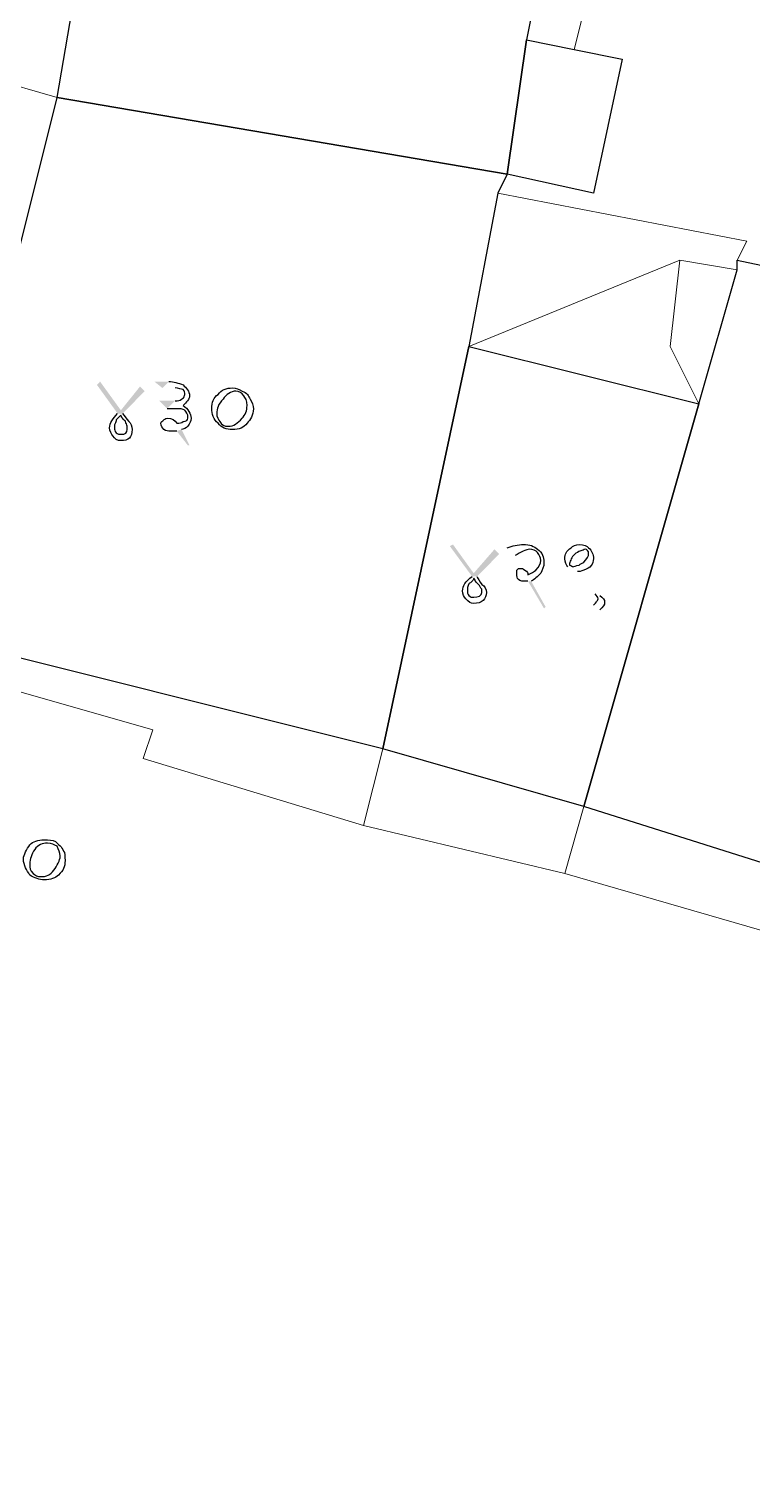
# Model space of a CAD drawing. Header units: inches. Extents: x 5 to 133, y 5 to 145.
# Drawn here: x 73.41 to 83.01, y 83.55 to 102.55 of the extents above; entities that cross this region are included whole.
import ezdxf

# ---------------------------------------------------------------- set-up
doc = ezdxf.new("R2010")
doc.units = ezdxf.units.IN
doc.header["$MEASUREMENT"] = 0
doc.layers.add('PDF_Geometry', color=7, linetype='Continuous')
doc.layers.add('PDF_Solid Fills', color=7, linetype='Continuous')

msp = doc.modelspace()

# ---------------------------------------------------------------- hatches: boundary and pattern name
at = {"layer": 'PDF_Solid Fills', "transparency": 33554559}
h = msp.add_hatch(color=256, dxfattribs=at)
h.paths.add_polyline_path([(74.591, 97.451), (74.316, 97.832), (74.358, 97.875), (74.634, 97.494), (74.888, 97.811), (74.951, 97.748), (74.655, 97.451)], flags=0)
h.paths.add_polyline_path([(75.184, 97.79), (75.078, 97.875), (75.269, 97.875)], flags=0)
h.paths.add_polyline_path([(75.438, 97.24), (75.544, 97.028), (75.523, 97.028), (75.374, 97.219)], flags=0)
h.paths.add_polyline_path([(75.247, 97.515), (75.142, 97.621), (75.353, 97.621)], flags=0)
h = msp.add_hatch(color=256, dxfattribs=at)
h.paths.add_polyline_path([(79.29, 95.292), (78.994, 95.695), (79.036, 95.716), (79.311, 95.335), (79.587, 95.652), (79.65, 95.589), (79.354, 95.292)], flags=0)
h.paths.add_polyline_path([(79.862, 95.568), (79.756, 95.673)], flags=0)
h.paths.add_polyline_path([(80.073, 95.229), (80.264, 94.89), (80.243, 94.869), (80.031, 95.229)], flags=0)
h.paths.add_polyline_path([(80.687, 95.356), (80.984, 95.038)], flags=0)
h.paths.add_polyline_path([(80.984, 94.848), (80.899, 94.911)], flags=0)
h.paths.add_polyline_path([(80.92, 95.06), (80.56, 95.419)], flags=0)

# ---------------------------------------------------------------- linework, layer by layer
at = {"layer": 'PDF_Geometry', "lineweight": 9}
for points in [[(86.741, 105.071), (87.884, 104.817), (88.138, 106.214), (89.789, 105.452), (88.773, 101.515), (87.757, 98.34), (85.217, 98.975), (82.804, 99.483), (82.931, 99.737), (79.629, 100.372), (79.756, 100.626), (80.01, 102.404), (80.645, 102.277), (81.28, 104.817), (81.661, 106.595)], [(86.741, 105.071), (87.884, 104.817), (88.138, 106.214), (89.789, 105.452), (88.773, 101.515), (87.757, 98.34), (85.217, 98.975), (82.804, 99.483), (82.931, 99.737), (79.629, 100.372), (79.756, 100.626), (80.01, 102.404), (80.645, 102.277), (81.28, 104.817), (81.661, 106.595)], [(81.28, 104.817), (80.645, 102.277), (80.01, 102.404), (79.756, 100.626), (73.787, 101.642), (72.898, 101.896), (73.66, 106.341), (74.549, 106.087), (80.518, 104.944)], [(81.28, 104.817), (80.645, 102.277), (80.01, 102.404), (79.756, 100.626), (73.787, 101.642), (72.898, 101.896), (73.66, 106.341), (74.549, 106.087), (80.518, 104.944)], [(79.756, 100.626), (79.629, 100.372), (82.931, 99.737), (82.804, 99.483), (82.804, 99.356), (82.042, 99.483), (79.248, 98.34), (78.105, 93.006), (77.851, 91.99), (74.93, 92.879), (75.057, 93.26), (71.501, 94.276), (71.501, 96.562), (72.898, 101.896), (73.787, 101.642)], [(79.756, 100.626), (79.629, 100.372), (82.931, 99.737), (82.804, 99.483), (82.804, 99.356), (82.042, 99.483), (79.248, 98.34), (78.105, 93.006), (77.851, 91.99), (74.93, 92.879), (75.057, 93.26), (71.501, 94.276), (71.501, 96.562), (72.898, 101.896), (73.787, 101.642)], [(80.772, 92.244), (80.518, 91.355), (77.851, 91.99), (78.105, 93.006), (79.248, 98.34), (82.042, 99.483), (81.915, 98.34), (82.296, 97.578)], [(80.772, 92.244), (80.518, 91.355), (77.851, 91.99), (78.105, 93.006), (79.248, 98.34), (82.042, 99.483), (81.915, 98.34), (82.296, 97.578)], [(87.757, 98.34), (85.598, 90.72), (85.344, 89.958), (80.518, 91.355), (80.772, 92.244), (82.296, 97.578), (81.915, 98.34), (82.042, 99.483), (82.804, 99.356), (82.804, 99.483), (85.217, 98.975)], [(87.757, 98.34), (85.598, 90.72), (85.344, 89.958), (80.518, 91.355), (80.772, 92.244), (82.296, 97.578), (81.915, 98.34), (82.042, 99.483), (82.804, 99.356), (82.804, 99.483), (85.217, 98.975)]]:
    msp.add_lwpolyline(points, close=True, dxfattribs=at)
at = {"layer": 'PDF_Geometry', "color": 21, "lineweight": 13, "true_color": 0xffafaf}
for points in [[(80.518, 104.944), (80.01, 102.404), (79.756, 100.626), (73.787, 101.642), (74.549, 106.087)], [(80.518, 104.944), (80.01, 102.404), (79.756, 100.626), (73.787, 101.642), (74.549, 106.087)], [(80.518, 104.944), (80.01, 102.404), (79.756, 100.626), (73.787, 101.642), (74.549, 106.087)], [(80.518, 104.944), (80.01, 102.404), (79.756, 100.626), (73.787, 101.642), (74.549, 106.087)], [(79.756, 100.626), (80.01, 102.404), (80.645, 102.277), (81.28, 102.15), (80.899, 100.372)], [(79.756, 100.626), (80.01, 102.404), (80.645, 102.277), (81.28, 102.15), (80.899, 100.372)], [(79.756, 100.626), (80.01, 102.404), (80.645, 102.277), (81.28, 102.15), (80.899, 100.372)], [(79.756, 100.626), (80.01, 102.404), (80.645, 102.277), (81.28, 102.15), (80.899, 100.372)], [(79.756, 100.626), (79.629, 100.372), (79.248, 98.34), (78.105, 93.006), (72.009, 94.53), (73.787, 101.642)], [(79.756, 100.626), (79.629, 100.372), (79.248, 98.34), (78.105, 93.006), (72.009, 94.53), (73.787, 101.642)], [(79.756, 100.626), (79.629, 100.372), (79.248, 98.34), (78.105, 93.006), (72.009, 94.53), (73.787, 101.642)], [(79.756, 100.626), (79.629, 100.372), (79.248, 98.34), (78.105, 93.006), (72.009, 94.53), (73.787, 101.642)], [(85.217, 98.975), (87.757, 98.34), (85.598, 90.72), (80.772, 92.244), (82.296, 97.578), (82.804, 99.356), (82.804, 99.483)], [(85.217, 98.975), (87.757, 98.34), (85.598, 90.72), (80.772, 92.244), (82.296, 97.578), (82.804, 99.356), (82.804, 99.483)], [(85.217, 98.975), (87.757, 98.34), (85.598, 90.72), (80.772, 92.244), (82.296, 97.578), (82.804, 99.356), (82.804, 99.483)], [(85.217, 98.975), (87.757, 98.34), (85.598, 90.72), (80.772, 92.244), (82.296, 97.578), (82.804, 99.356), (82.804, 99.483)], [(82.296, 97.578), (80.772, 92.244), (78.105, 93.006), (79.248, 98.34)], [(82.296, 97.578), (80.772, 92.244), (78.105, 93.006), (79.248, 98.34)], [(82.296, 97.578), (80.772, 92.244), (78.105, 93.006), (79.248, 98.34)], [(82.296, 97.578), (80.772, 92.244), (78.105, 93.006), (79.248, 98.34)]]:
    msp.add_lwpolyline(points, close=True, dxfattribs=at)
at = {"layer": 'PDF_Geometry', "color": 21, "lineweight": 25, "true_color": 0xffafaf}
for points in [[(80.518, 104.944), (80.01, 102.404), (79.756, 100.626), (73.787, 101.642), (74.549, 106.087)], [(80.518, 104.944), (80.01, 102.404), (79.756, 100.626), (73.787, 101.642), (74.549, 106.087)], [(79.756, 100.626), (80.01, 102.404), (80.645, 102.277), (81.28, 102.15), (80.899, 100.372)], [(79.756, 100.626), (80.01, 102.404), (80.645, 102.277), (81.28, 102.15), (80.899, 100.372)], [(79.756, 100.626), (79.629, 100.372), (79.248, 98.34), (78.105, 93.006), (72.009, 94.53), (73.787, 101.642)], [(79.756, 100.626), (79.629, 100.372), (79.248, 98.34), (78.105, 93.006), (72.009, 94.53), (73.787, 101.642)], [(85.217, 98.975), (87.757, 98.34), (85.598, 90.72), (80.772, 92.244), (82.296, 97.578), (82.804, 99.356), (82.804, 99.483)], [(85.217, 98.975), (87.757, 98.34), (85.598, 90.72), (80.772, 92.244), (82.296, 97.578), (82.804, 99.356), (82.804, 99.483)], [(82.296, 97.578), (80.772, 92.244), (78.105, 93.006), (79.248, 98.34)], [(82.296, 97.578), (80.772, 92.244), (78.105, 93.006), (79.248, 98.34)]]:
    msp.add_lwpolyline(points, close=True, dxfattribs=at)
at = {"layer": 'PDF_Geometry', "lineweight": 9}
msp.add_lwpolyline([(71.501, 94.276), (75.057, 93.26), (74.93, 92.879), (77.851, 91.99), (80.518, 91.355), (85.344, 89.958), (90.678, 87.545), (92.964, 86.529), (94.996, 85.64), (97.282, 84.751), (97.536, 85.64), (99.949, 84.497), (99.949, 76.242), (96.901, 77.766), (91.948, 80.052), (88.011, 81.957), (87.757, 81.195), (83.82, 73.448), (82.296, 69.638), (79.248, 71.035), (77.851, 67.733), (77.47, 67.86), (77.597, 68.241), (72.517, 70.273)], dxfattribs=at)
msp.add_lwpolyline([(71.501, 94.276), (75.057, 93.26), (74.93, 92.879), (77.851, 91.99), (80.518, 91.355), (85.344, 89.958), (90.678, 87.545), (92.964, 86.529), (94.996, 85.64), (97.282, 84.751), (97.536, 85.64), (99.949, 84.497), (99.949, 76.242), (96.901, 77.766), (91.948, 80.052), (88.011, 81.957), (87.757, 81.195), (83.82, 73.448), (82.296, 69.638), (79.248, 71.035), (77.851, 67.733), (77.47, 67.86), (77.597, 68.241), (72.517, 70.273)], dxfattribs=at)
at = {"layer": 'PDF_Geometry', "lineweight": 25}
for points in [[(75.269, 97.875), (75.332, 97.875), (75.396, 97.854), (75.459, 97.832)], [(75.459, 97.769), (75.438, 97.769), (75.396, 97.79), (75.353, 97.79)], [(75.438, 97.642), (75.48, 97.663), (75.48, 97.684), (75.48, 97.705)], [(75.459, 97.832), (75.501, 97.79), (75.544, 97.748), (75.544, 97.684)], [(75.48, 97.705), (75.48, 97.727), (75.48, 97.748), (75.459, 97.769)], [(75.544, 97.684), (75.544, 97.642), (75.501, 97.6), (75.459, 97.557)], [(75.84, 97.515), (75.84, 97.6), (75.861, 97.663), (75.925, 97.705)], [(75.925, 97.705), (75.967, 97.769), (76.031, 97.79), (76.115, 97.79)], [(76.158, 97.748), (76.094, 97.748), (76.031, 97.705), (75.988, 97.642)], [(76.115, 97.79), (76.158, 97.79), (76.2, 97.769), (76.242, 97.748)], [(76.263, 97.684), (76.242, 97.727), (76.2, 97.748), (76.158, 97.748)], [(76.242, 97.748), (76.306, 97.727), (76.327, 97.684), (76.348, 97.642)], [(76.306, 97.557), (76.306, 97.621), (76.285, 97.663), (76.263, 97.684)], [(75.311, 97.515), (75.29, 97.515), (75.269, 97.515), (75.247, 97.515)], [(75.353, 97.515), (75.332, 97.515), (75.332, 97.515), (75.311, 97.515)], [(75.353, 97.621), (75.396, 97.621), (75.417, 97.621), (75.438, 97.642)], [(75.48, 97.494), (75.459, 97.515), (75.417, 97.515), (75.353, 97.515)], [(75.459, 97.557), (75.523, 97.515), (75.565, 97.451), (75.565, 97.388)], [(75.523, 97.388), (75.523, 97.451), (75.501, 97.473), (75.48, 97.494)], [(75.925, 97.324), (75.861, 97.367), (75.84, 97.451), (75.84, 97.515)], [(75.988, 97.642), (75.925, 97.578), (75.904, 97.515), (75.904, 97.451)], [(76.242, 97.388), (76.285, 97.43), (76.306, 97.494), (76.306, 97.557)], [(76.39, 97.515), (76.39, 97.43), (76.348, 97.367), (76.306, 97.324)], [(76.348, 97.642), (76.369, 97.6), (76.39, 97.557), (76.39, 97.515)], [(74.485, 97.261), (74.485, 97.324), (74.528, 97.388), (74.591, 97.451)], [(74.57, 97.367), (74.57, 97.346), (74.57, 97.346), (74.549, 97.303)], [(74.549, 97.303), (74.549, 97.303), (74.549, 97.282), (74.549, 97.261)], [(74.634, 97.43), (74.612, 97.409), (74.591, 97.388), (74.57, 97.367)], [(74.655, 97.388), (74.655, 97.388), (74.634, 97.409), (74.634, 97.43)], [(74.655, 97.451), (74.676, 97.43), (74.697, 97.388), (74.739, 97.346)], [(74.697, 97.346), (74.697, 97.346), (74.676, 97.367), (74.655, 97.388)], [(74.718, 97.282), (74.718, 97.303), (74.697, 97.324), (74.697, 97.346)], [(74.739, 97.346), (74.761, 97.324), (74.782, 97.282), (74.782, 97.24)], [(75.163, 97.324), (75.163, 97.346), (75.184, 97.346), (75.205, 97.367)], [(75.205, 97.24), (75.184, 97.261), (75.163, 97.282), (75.163, 97.324)], [(75.205, 97.367), (75.205, 97.367), (75.226, 97.388), (75.247, 97.388)], [(75.247, 97.388), (75.311, 97.388), (75.353, 97.367), (75.374, 97.324)], [(75.374, 97.324), (75.417, 97.324), (75.438, 97.324), (75.459, 97.346)], [(75.459, 97.346), (75.501, 97.346), (75.523, 97.367), (75.523, 97.388)], [(75.565, 97.388), (75.565, 97.346), (75.544, 97.324), (75.523, 97.282)], [(75.904, 97.451), (75.904, 97.409), (75.925, 97.367), (75.946, 97.346)], [(76.115, 97.24), (76.031, 97.24), (75.967, 97.261), (75.925, 97.324)], [(75.946, 97.346), (75.967, 97.303), (76.009, 97.282), (76.052, 97.282)], [(76.052, 97.282), (76.136, 97.282), (76.179, 97.324), (76.242, 97.388)], [(76.306, 97.324), (76.263, 97.261), (76.2, 97.24), (76.115, 97.24)], [(74.528, 97.155), (74.507, 97.176), (74.485, 97.219), (74.485, 97.261)], [(74.634, 97.092), (74.591, 97.092), (74.549, 97.113), (74.528, 97.155)], [(74.549, 97.261), (74.549, 97.24), (74.549, 97.219), (74.57, 97.197)], [(74.57, 97.197), (74.591, 97.176), (74.612, 97.176), (74.634, 97.176)], [(74.634, 97.176), (74.697, 97.176), (74.718, 97.197), (74.718, 97.24)], [(74.782, 97.24), (74.782, 97.134), (74.739, 97.092), (74.634, 97.092)], [(74.718, 97.24), (74.718, 97.261), (74.718, 97.261), (74.718, 97.282)], [(75.29, 97.219), (75.269, 97.219), (75.226, 97.219), (75.205, 97.24)], [(75.374, 97.219), (75.353, 97.219), (75.332, 97.219), (75.29, 97.219)], [(75.523, 97.282), (75.501, 97.261), (75.459, 97.24), (75.438, 97.24)], [(79.756, 95.673), (79.819, 95.695), (79.904, 95.716), (79.968, 95.716)], [(80.052, 95.652), (80.01, 95.652), (79.925, 95.61), (79.862, 95.568)], [(79.968, 95.716), (80.052, 95.716), (80.116, 95.695), (80.158, 95.652)], [(80.158, 95.61), (80.137, 95.631), (80.095, 95.652), (80.052, 95.652)], [(80.158, 95.652), (80.222, 95.61), (80.243, 95.546), (80.243, 95.483)], [(80.2, 95.504), (80.2, 95.546), (80.179, 95.568), (80.158, 95.61)], [(80.518, 95.525), (80.518, 95.589), (80.539, 95.631), (80.603, 95.673)], [(80.603, 95.673), (80.624, 95.695), (80.666, 95.716), (80.708, 95.716)], [(80.73, 95.631), (80.666, 95.61), (80.624, 95.568), (80.603, 95.525)], [(80.708, 95.716), (80.772, 95.716), (80.814, 95.695), (80.835, 95.673)], [(80.793, 95.652), (80.772, 95.652), (80.751, 95.631), (80.73, 95.631)], [(80.772, 95.483), (80.814, 95.525), (80.835, 95.568), (80.835, 95.589)], [(80.835, 95.589), (80.835, 95.631), (80.814, 95.652), (80.793, 95.652)], [(80.835, 95.673), (80.878, 95.631), (80.899, 95.589), (80.899, 95.525)], [(79.883, 95.377), (79.904, 95.398), (79.904, 95.398), (79.925, 95.398)], [(79.925, 95.398), (79.946, 95.398), (79.968, 95.398), (79.989, 95.377)], [(80.137, 95.377), (80.179, 95.419), (80.2, 95.462), (80.2, 95.504)], [(80.243, 95.483), (80.243, 95.419), (80.222, 95.377), (80.2, 95.335)], [(80.56, 95.419), (80.539, 95.441), (80.518, 95.483), (80.518, 95.525)], [(80.603, 95.525), (80.603, 95.504), (80.581, 95.483), (80.581, 95.462)], [(80.581, 95.462), (80.581, 95.462), (80.581, 95.441), (80.581, 95.441)], [(80.581, 95.441), (80.603, 95.441), (80.624, 95.419), (80.624, 95.419)], [(80.624, 95.419), (80.645, 95.419), (80.666, 95.441), (80.708, 95.441)], [(80.708, 95.441), (80.73, 95.462), (80.751, 95.462), (80.772, 95.483)], [(80.899, 95.525), (80.899, 95.462), (80.857, 95.398), (80.772, 95.377)], [(79.163, 95.102), (79.163, 95.165), (79.206, 95.229), (79.29, 95.292)], [(79.269, 95.208), (79.248, 95.208), (79.248, 95.187), (79.227, 95.144)], [(79.311, 95.271), (79.311, 95.25), (79.29, 95.229), (79.269, 95.208)], [(79.333, 95.229), (79.333, 95.229), (79.333, 95.25), (79.311, 95.271)], [(79.375, 95.187), (79.375, 95.187), (79.354, 95.208), (79.333, 95.229)], [(79.354, 95.292), (79.354, 95.271), (79.396, 95.229), (79.417, 95.187)], [(79.883, 95.335), (79.883, 95.356), (79.883, 95.356), (79.883, 95.377)], [(79.904, 95.25), (79.883, 95.271), (79.883, 95.292), (79.883, 95.335)], [(80.01, 95.229), (79.968, 95.229), (79.925, 95.229), (79.904, 95.25)], [(79.989, 95.377), (80.031, 95.356), (80.031, 95.335), (80.031, 95.314)], [(80.031, 95.229), (80.01, 95.229), (80.01, 95.229), (80.01, 95.229)], [(80.031, 95.314), (80.073, 95.335), (80.116, 95.356), (80.137, 95.377)], [(80.2, 95.335), (80.158, 95.292), (80.116, 95.25), (80.073, 95.229)], [(80.772, 95.377), (80.73, 95.356), (80.708, 95.356), (80.687, 95.356)], [(79.206, 94.996), (79.184, 95.017), (79.163, 95.06), (79.163, 95.102)], [(79.227, 95.144), (79.227, 95.144), (79.227, 95.123), (79.227, 95.102)], [(79.227, 95.102), (79.227, 95.081), (79.227, 95.06), (79.248, 95.038)], [(79.248, 95.038), (79.269, 95.017), (79.29, 95.017), (79.311, 95.017)], [(79.311, 95.017), (79.375, 95.017), (79.417, 95.038), (79.417, 95.081)], [(79.481, 95.081), (79.481, 94.996), (79.417, 94.933), (79.311, 94.933)], [(79.417, 95.123), (79.396, 95.144), (79.396, 95.165), (79.375, 95.187)], [(79.417, 95.187), (79.46, 95.165), (79.481, 95.123), (79.481, 95.081)], [(79.417, 95.081), (79.417, 95.102), (79.417, 95.102), (79.417, 95.123)], [(80.962, 94.996), (80.962, 95.017), (80.941, 95.038), (80.92, 95.06)], [(80.984, 95.038), (81.026, 95.017), (81.047, 94.975), (81.047, 94.954)], [(79.311, 94.933), (79.269, 94.933), (79.248, 94.954), (79.206, 94.996)], [(80.899, 94.911), (80.899, 94.911), (80.92, 94.933), (80.941, 94.954)], [(80.941, 94.954), (80.941, 94.975), (80.962, 94.975), (80.962, 94.996)], [(81.047, 94.954), (81.047, 94.911), (81.026, 94.89), (80.984, 94.848)], [(73.427, 91.736), (73.47, 91.779), (73.533, 91.8), (73.618, 91.8)], [(73.618, 91.8), (73.681, 91.8), (73.724, 91.8), (73.766, 91.779)], [(73.343, 91.546), (73.343, 91.609), (73.385, 91.673), (73.427, 91.736)], [(73.491, 91.673), (73.448, 91.609), (73.427, 91.546), (73.427, 91.482)], [(73.66, 91.758), (73.597, 91.758), (73.533, 91.736), (73.491, 91.673)], [(73.787, 91.715), (73.745, 91.736), (73.724, 91.758), (73.66, 91.758)], [(73.766, 91.779), (73.808, 91.736), (73.851, 91.715), (73.872, 91.652)], [(73.829, 91.588), (73.829, 91.631), (73.808, 91.673), (73.787, 91.715)], [(73.872, 91.652), (73.893, 91.631), (73.893, 91.588), (73.893, 91.525)], [(73.427, 91.334), (73.385, 91.398), (73.343, 91.461), (73.343, 91.546)], [(73.427, 91.482), (73.427, 91.419), (73.427, 91.398), (73.47, 91.355)], [(73.745, 91.398), (73.787, 91.461), (73.829, 91.525), (73.829, 91.588)], [(73.893, 91.525), (73.893, 91.44), (73.872, 91.398), (73.808, 91.334)], [(73.618, 91.271), (73.554, 91.271), (73.491, 91.292), (73.427, 91.334)], [(73.47, 91.355), (73.491, 91.334), (73.533, 91.313), (73.575, 91.313)], [(73.575, 91.313), (73.639, 91.313), (73.702, 91.334), (73.745, 91.398)], [(73.808, 91.334), (73.766, 91.292), (73.702, 91.271), (73.618, 91.271)]]:
    msp.add_open_spline(points, degree=3, dxfattribs=at)

doc.saveas('drawing.dxf')
